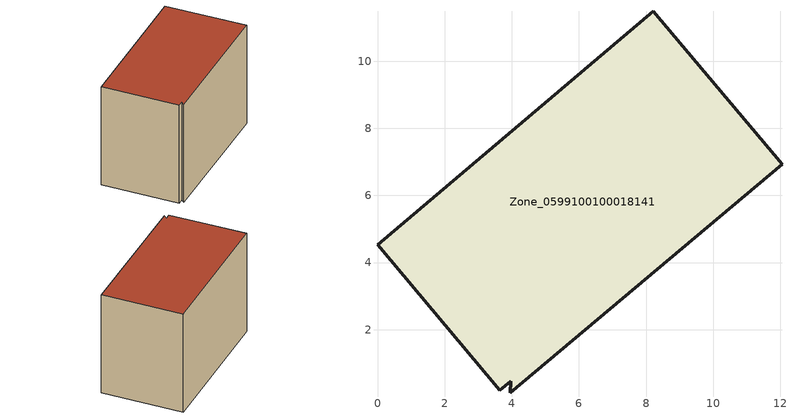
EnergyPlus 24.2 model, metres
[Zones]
Zone_0599100100018141
 floor ground (C_G): 12.05,6.93 3.95,0.12 3.97,0.47 3.65,0.19 0,4.53 8.22,11.49 z0
 wall outside (C_F): 3.95,0.12 12.05,6.93 8.22,11.49 0,4.53 3.65,0.19 3.97,0.47 3.95,0.12 z0:7.75
 roof outside (C_R): 0,4.53 3.65,0.19 3.97,0.47 3.95,0.12 12.05,6.93 8.22,11.49 z7.75
[BUILDING]
Pand.0599100100018141: North Axis=0; Terrain=City; Loads Convergence Tolerance Value=0.04; Temperature Convergence Tolerance Value=0.4; Solar Distribution=FullExterior; Maximum Number of Warmup Days=25; Minimum Number of Warmup Days=1
[Site:Location]
Rotterdam.The.Hague.AP_ZH_NLD Design_Conditions: Latitude=51.96; Longitude=4.45; Time Zone=1; Elevation=-4.5
[SITE:GROUNDTEMPERATURE:BUILDINGSURFACE]
18, 18, 18, 18, 18, 18, 18, 18, 18, 18, 18, 18
[MATERIAL] Thermal Absorptance=0.9; Solar Absorptance=0.7; Visible Absorptance=0.7
Name | Roughness | Thickness | Conductivity | Density | Specific Heat
G.TC.2015-2018 | MediumSmooth | 0.15 | 0.0428571 | 540 | 1210
F.TC.2015-2018 | Rough | 0.3 | 0.0666667 | 1920 | 840
R.TC.2015-2018 | MediumRough | 0.2 | 0.0333333 | 1500 | 1000
[CONSTRUCTION]
C_G: G.TC.2015-2018
C_F: F.TC.2015-2018
C_R: R.TC.2015-2018
[ZONE]
Zone_0599100100018141: Type=1; Multiplier=1; Ceiling Height=Autocalculate; Volume=Autocalculate; Floor Area=autocalculate; Part of Total Floor Area=Yes
[ZONEINFILTRATION:DESIGNFLOWRATE]
Infil_Zone_0599100100018141: Zone or ZoneList or Space or SpaceList=Zone_0599100100018141; Schedule=AlwaysOn; Design Flow Rate Calculation Method=Flow/Area; Flow Rate per Floor Area=0.0015; Constant Term Coefficient=1; Temperature Term Coefficient=0; Velocity Term Coefficient=0; Velocity Squared Term Coefficient=0
[HVACTEMPLATE:ZONE:IDEALLOADSAIRSYSTEM]
Zone_0599100100018141: Maximum Heating Supply Air Temperature=50; Minimum Cooling Supply Air Temperature=13; Maximum Heating Supply Air Humidity Ratio=0.0156; Minimum Cooling Supply Air Humidity Ratio=0.0077; Heating Limit=NoLimit; Cooling Limit=NoLimit; Dehumidification Control Type=ConstantSensibleHeatRatio; Cooling Sensible Heat Ratio=0.7; Dehumidification Setpoint=60; Humidification Control Type=None; Humidification Setpoint=30; Outdoor Air Method=None; Outdoor Air Flow Rate per Person=0.00944; Outdoor Air Flow Rate per Zone Floor Area=0; Outdoor Air Flow Rate per Zone=0; Demand Controlled Ventilation Type=None; Outdoor Air Economizer Type=NoEconomizer; Heat Recovery Type=None; Sensible Heat Recovery Effectiveness=0.7; Latent Heat Recovery Effectiveness=0.65
[ZONECONTROL:THERMOSTAT]
ThermostatControl_Zone_0599100100018141: Zone or ZoneList=Zone_0599100100018141; Control Type Schedule=DualSetpointControlType; Control 1=Thermostat_Zone_0599100100018141; Temperature Difference Between Cutout And Setpoint=0
[THERMOSTATSETPOINT:DUALSETPOINT]
Thermostat_Zone_0599100100018141: Heating Setpoint Temperature Schedule=HeatingSetpoint_Zone_0599100100018141; Cooling Setpoint Temperature Schedule=CoolingSetpoint_Zone_0599100100018141
[SCHEDULE:COMPACT]
HeatingSetpoint_Zone_0599100100018141: Through: 12/31, For: AllDays, Until: 24:00, 21
CoolingSetpoint_Zone_0599100100018141: Through: 12/31, For: AllDays, Until: 24:00, 24
DualSetpointControlType: Through: 12/31, For: AllDays, Until: 24:00, 4
AlwaysOn: Through: 12/31, For: AllDays, Until: 24:00, 1
